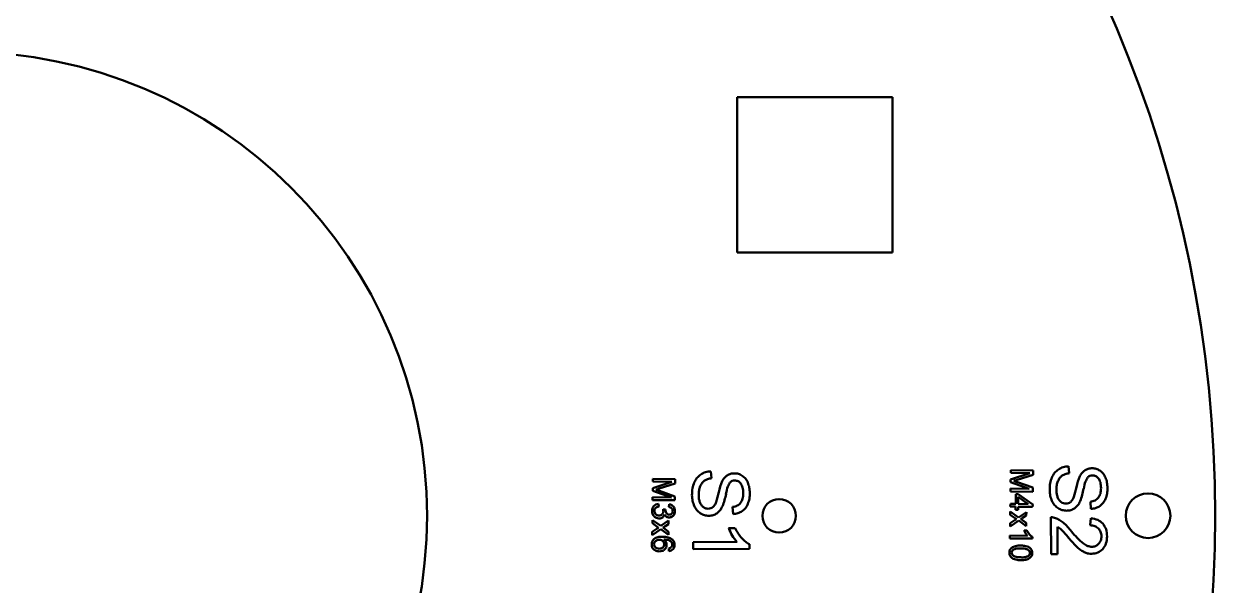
# Model space of a CAD drawing. Header units: millimetres. Extents: x 104 to 328, y 43 to 267.
# Drawn here: x 221.2 to 327.8, y 148.8 to 199.1 of the extents above; entities that cross this region are included whole.
import ezdxf

# ---------------------------------------------------------------- set-up
doc = ezdxf.new("R2010")
doc.units = ezdxf.units.MM
doc.header["$LTSCALE"] = 0.75
doc.layers.add('Visible', color=7, linetype='Continuous', lineweight=50)

msp = doc.modelspace()

# ---------------------------------------------------------------- linework, layer by layer
at = {"layer": 'Visible'}
for p, q in [((285.06, 178.59), (285.06, 192.49)), ((285.06, 192.49), (298.96, 192.49)), ((298.96, 192.49), (298.96, 178.59)), ((298.96, 178.59), (285.06, 178.59)), ((282.69, 159.01), (282.75, 158.39)), ((309.51, 158.29), (311.22, 158.85)), ((309.52, 159.12), (311.52, 159.1)), ((309.52, 158.87), (309.52, 159.12)), ((311.22, 158.85), (309.52, 158.87)), ((311.52, 159.1), (311.52, 158.7)), ((314.69, 159.47), (314.75, 158.84)), ((277.5, 157.51), (279.21, 158.07)), ((277.51, 158.35), (279.51, 158.32)), ((277.51, 158.09), (277.51, 158.35)), ((279.21, 158.07), (277.51, 158.09)), ((279.51, 157.93), (278.09, 157.47)), ((279.51, 158.32), (279.51, 157.93)), ((309.51, 158.05), (309.51, 158.29)), ((311.18, 157.45), (309.51, 158.05)), ((311.52, 158.7), (310.09, 158.24)), ((310.12, 158.04), (311.5, 157.55)), ((277.49, 156.69), (279.17, 156.67)), ((277.49, 156.44), (277.49, 156.69)), ((277.5, 157.27), (277.5, 157.51)), ((279.17, 156.67), (277.5, 157.27)), ((278.11, 157.27), (279.49, 156.77)), ((279.49, 156.77), (279.49, 156.42)), ((309.5, 157.47), (311.18, 157.45)), ((309.5, 157.21), (309.5, 157.47)), ((311.5, 157.19), (309.5, 157.21)), ((309.97, 156.09), (309.98, 156.96)), ((309.98, 156.96), (310.2, 156.96)), ((310.2, 156.72), (310.19, 156.09)), ((310.2, 156.96), (311.49, 156.03)), ((311.09, 156.08), (310.2, 156.72)), ((311.5, 157.55), (311.5, 157.19)), ((279.49, 156.42), (277.49, 156.44)), ((278.01, 156.1), (278.04, 155.86)), ((278.43, 155.61), (278.64, 155.59)), ((278.93, 155.82), (278.98, 156.07)), ((284.7, 155.19), (284.65, 155.83)), ((309.48, 155.85), (309.49, 156.1)), ((309.96, 155.85), (309.48, 155.85)), ((309.49, 156.1), (309.97, 156.09)), ((309.96, 155.58), (309.96, 155.85)), ((310.19, 155.84), (310.18, 155.57)), ((310.19, 156.09), (311.09, 156.08)), ((311.48, 155.83), (310.19, 155.84)), ((311.49, 156.03), (311.48, 155.83)), ((316.7, 155.65), (316.65, 156.29)), ((277.47, 154.65), (278.22, 154.12)), ((277.47, 154.36), (277.47, 154.65)), ((278.22, 154.12), (278.92, 154.6)), ((278.92, 154.6), (278.91, 154.29)), ((310.24, 154.6), (309.46, 154.07)), ((309.47, 154.37), (309.92, 154.66)), ((309.48, 155.43), (310.23, 154.89)), ((309.48, 155.13), (309.48, 155.43)), ((310.04, 154.74), (309.48, 155.13)), ((309.92, 154.66), (310.04, 154.74)), ((310.18, 155.57), (309.96, 155.58)), ((310.23, 154.89), (310.93, 155.37)), ((310.91, 154.09), (310.24, 154.6)), ((310.92, 155.06), (310.58, 154.85)), ((310.58, 154.63), (310.92, 154.39)), ((310.93, 155.37), (310.92, 155.06)), ((313.13, 151.6), (313.11, 154.9)), ((316.63, 154.18), (316.69, 154.81)), ((278.23, 153.83), (277.45, 153.3)), ((277.45, 153.3), (277.46, 153.6)), ((277.46, 153.6), (277.91, 153.89)), ((278.03, 153.97), (277.47, 154.36)), ((277.91, 153.89), (278.03, 153.97)), ((278.9, 153.32), (278.23, 153.83)), ((278.91, 154.29), (278.57, 154.07)), ((278.57, 153.86), (278.91, 153.61)), ((278.91, 153.61), (278.9, 153.32)), ((284.29, 153.92), (284.88, 153.92)), ((309.46, 154.07), (309.47, 154.37)), ((310.73, 153.73), (310.97, 153.73)), ((310.92, 154.39), (310.91, 154.09)), ((313.71, 154.05), (313.72, 151.6)), ((281.13, 152.67), (285.04, 152.69)), ((281.13, 152.05), (281.13, 152.67)), ((286.15, 152.48), (286.15, 152.09)), ((309.45, 153.26), (311.02, 153.24)), ((309.45, 153.01), (309.45, 153.26)), ((311.46, 152.99), (309.45, 153.01)), ((311.46, 153.15), (311.46, 152.99)), ((278.95, 151.87), (278.93, 152.11)), ((286.15, 152.09), (281.13, 152.05)), ((313.72, 151.6), (313.13, 151.6))]:
    msp.add_line(p, q, dxfattribs=at)
msp.add_circle((215.81, 155.04), 112, dxfattribs=at)
at = {"layer": 'Visible', "extrusion": (0, 0, -1)}
for centre, radius in [((-215.81, 155.04), 41.5), ((-321.81, 155.04), 2), ((-288.81, 155.03), 1.5)]:
    msp.add_circle(centre, radius, dxfattribs=at)
at = {"layer": 'Visible'}
for centre, radius, start, end in [((287.87, 156.27), 4.55, 156.0525, 168.8576), ((305.57, 172.3), 14.76, 286.6262, 287.8336), ((305.46, 145.04), 13.82, 70.2889, 71.6899), ((319.87, 156.73), 4.55, 156.0525, 168.8576), ((273.57, 171.52), 14.76, 286.6262, 287.8336), ((273.45, 144.26), 13.81, 70.2889, 71.6899), ((274.8, 158.97), 8.8, 342.0458, 348.0584), ((277.57, 158.22), 6.6, 339.2919, 349.3053), ((306.79, 159.43), 8.8, 342.0458, 348.0584), ((309.56, 158.68), 6.6, 339.2919, 349.3053), ((277.75, 155.43), 0.705, 1.155, 15.4463), ((279.02, 155.54), 0.375, 172.3774, 178.4341), ((308.31, 158.4), 4.22, 299.9287, 302.5243), ((307.64, 150.66), 4.95, 53.5317, 55.7803), ((276.3, 157.63), 4.22, 299.9287, 302.5243), ((275.63, 149.88), 4.95, 53.5318, 55.7801), ((288.13, 155.43), 4.12, 201.5025, 211.5223), ((288.24, 155.49), 3.71, 205.124, 221.7901), ((312.27, 154.31), 1.65, 200.4814, 210.5014), ((311.96, 154.08), 1.27, 208.8726, 221.8847), ((312.32, 154.33), 1.48, 204.103, 220.7691), ((312.65, 152.33), 2.02, 46.4419, 58.4307), ((306.43, 146.31), 10.68, 39.4004, 44.4913), ((310.03, 149.68), 6.33, 38.6816, 48.6824), ((320.35, 157.81), 6.81, 217.7989, 230.6847), ((287.36, 154.85), 3.17, 209.8935, 222.9056), ((322.33, 159.41), 9.93, 219.5554, 227.018), ((310.49, 153.04), 1.98, 267.8905, 281.6925)]:
    msp.add_arc(centre, radius, start, end, dxfattribs=at)
for points, knots in [([(281.8, 158.73), (281.93, 158.81), (282.21, 158.97), (282.53, 159), (282.69, 159.01)], [0, 0, 0, 0, 0.04678258, 0.09491361, 0.09491361, 0.09491361, 0.09491361]), ([(284.17, 158.65), (284.27, 158.71), (284.46, 158.81), (284.68, 158.83), (284.79, 158.83)], [0, 0, 0, 0, 0.03227075, 0.06534831, 0.06534831, 0.06534831, 0.06534831]), ([(284.79, 158.83), (284.92, 158.83), (285.17, 158.81), (285.39, 158.69), (285.5, 158.62)], [0, 0, 0, 0, 0.03701362, 0.07477418, 0.07477418, 0.07477418, 0.07477418]), ([(313.2, 158.46), (313.27, 158.61), (313.42, 158.89), (313.67, 159.09), (313.79, 159.19)], [0, 0, 0, 0, 0.0478395, 0.09442877, 0.09442877, 0.09442877, 0.09442877]), ([(313.79, 159.19), (313.93, 159.27), (314.21, 159.42), (314.53, 159.45), (314.69, 159.47)], [0, 0, 0, 0, 0.04678258, 0.09491361, 0.09491361, 0.09491361, 0.09491361]), ([(314.75, 158.84), (314.63, 158.83), (314.41, 158.79), (314.22, 158.68), (314.13, 158.63)], [0, 0, 0, 0, 0.03493642, 0.06538757, 0.06538757, 0.06538757, 0.06538757]), ([(315.71, 158.57), (315.77, 158.69), (315.89, 158.89), (316.08, 159.04), (316.17, 159.11)], [0, 0, 0, 0, 0.03766061, 0.07145013, 0.07145013, 0.07145013, 0.07145013]), ([(316.17, 159.11), (316.27, 159.16), (316.46, 159.27), (316.68, 159.28), (316.79, 159.29)], [0, 0, 0, 0, 0.03227075, 0.06534831, 0.06534831, 0.06534831, 0.06534831]), ([(316.79, 159.29), (316.92, 159.28), (317.17, 159.27), (317.39, 159.14), (317.5, 159.08)], [0, 0, 0, 0, 0.03701362, 0.07477418, 0.07477418, 0.07477418, 0.07477418]), ([(317.5, 159.08), (317.61, 159), (317.82, 158.83), (317.94, 158.58), (318, 158.46)], [0, 0, 0, 0, 0.03920014, 0.08116612, 0.08116612, 0.08116612, 0.08116612]), ([(281.01, 156.87), (281.02, 157.08), (281.03, 157.47), (281.15, 157.84), (281.21, 158.01)], [0, 0, 0, 0, 0.0625679, 0.1160401, 0.1160401, 0.1160401, 0.1160401]), ([(281.21, 158.01), (281.28, 158.15), (281.42, 158.44), (281.67, 158.63), (281.8, 158.73)], [0, 0, 0, 0, 0.0478395, 0.09442878, 0.09442878, 0.09442878, 0.09442878]), ([(282.14, 158.18), (282.06, 158.11), (281.89, 157.97), (281.8, 157.78), (281.75, 157.67)], [0, 0, 0, 0, 0.03000484, 0.06423437, 0.06423437, 0.06423437, 0.06423437]), ([(282.75, 158.39), (282.64, 158.37), (282.42, 158.34), (282.23, 158.23), (282.14, 158.18)], [0, 0, 0, 0, 0.03493643, 0.06538757, 0.06538757, 0.06538757, 0.06538757]), ([(283.71, 158.12), (283.77, 158.23), (283.89, 158.44), (284.08, 158.58), (284.17, 158.65)], [0, 0, 0, 0, 0.03766061, 0.07145013, 0.07145013, 0.07145013, 0.07145013]), ([(284.4, 158), (284.34, 157.89), (284.17, 157.57), (284.1, 157.22), (284.05, 157)], [0, 0, 0, 0, 0.0387245, 0.1064411, 0.1064411, 0.1064411, 0.1064411]), ([(284.84, 158.2), (284.76, 158.19), (284.59, 158.17), (284.46, 158.06), (284.4, 158)], [0, 0, 0, 0, 0.02503293, 0.04960745, 0.04960745, 0.04960745, 0.04960745]), ([(285.38, 157.93), (285.3, 158.01), (285.15, 158.16), (284.94, 158.18), (284.84, 158.2)], [0, 0, 0, 0, 0.03181947, 0.06140403, 0.06140403, 0.06140403, 0.06140403]), ([(285.6, 157.05), (285.6, 157.23), (285.59, 157.54), (285.44, 157.81), (285.38, 157.93)], [0, 0, 0, 0, 0.05217504, 0.09141118, 0.09141118, 0.09141118, 0.09141118]), ([(285.5, 158.62), (285.61, 158.54), (285.82, 158.37), (285.95, 158.13), (286.01, 158)], [0, 0, 0, 0, 0.03920014, 0.08116612, 0.08116612, 0.08116612, 0.08116612]), ([(286.01, 158), (286.06, 157.86), (286.16, 157.56), (286.18, 157.25), (286.18, 157.08)], [0, 0, 0, 0, 0.04540935, 0.09377293, 0.09377293, 0.09377293, 0.09377293]), ([(313.01, 157.33), (313.02, 157.54), (313.02, 157.93), (313.15, 158.29), (313.2, 158.46)], [0, 0, 0, 0, 0.0625679, 0.1160401, 0.1160401, 0.1160401, 0.1160401]), ([(313.75, 158.13), (313.71, 158.01), (313.62, 157.76), (313.61, 157.5), (313.61, 157.36)], [0, 0, 0, 0, 0.03790793, 0.07857878, 0.07857878, 0.07857878, 0.07857878]), ([(314.13, 158.63), (314.06, 158.57), (313.89, 158.43), (313.8, 158.23), (313.75, 158.13)], [0, 0, 0, 0, 0.03000484, 0.06423437, 0.06423437, 0.06423437, 0.06423437]), ([(316.4, 158.46), (316.34, 158.34), (316.16, 158.03), (316.09, 157.68), (316.05, 157.46)], [0, 0, 0, 0, 0.0387245, 0.1064411, 0.1064411, 0.1064411, 0.1064411]), ([(316.84, 158.65), (316.75, 158.65), (316.59, 158.63), (316.46, 158.51), (316.4, 158.46)], [0, 0, 0, 0, 0.02503293, 0.04960745, 0.04960745, 0.04960745, 0.04960745]), ([(317.37, 158.38), (317.3, 158.46), (317.15, 158.62), (316.94, 158.64), (316.84, 158.65)], [0, 0, 0, 0, 0.03181947, 0.06140403, 0.06140403, 0.06140403, 0.06140403]), ([(317.6, 157.51), (317.59, 157.69), (317.59, 158), (317.44, 158.27), (317.37, 158.38)], [0, 0, 0, 0, 0.05217505, 0.09141118, 0.09141118, 0.09141118, 0.09141118]), ([(318, 158.46), (318.06, 158.31), (318.16, 158.02), (318.17, 157.7), (318.18, 157.54)], [0, 0, 0, 0, 0.04540935, 0.09377293, 0.09377293, 0.09377293, 0.09377293]), ([(281.22, 155.91), (281.16, 156.06), (281.04, 156.37), (281.02, 156.7), (281.01, 156.87)], [0, 0, 0, 0, 0.04780821, 0.09890516, 0.09890516, 0.09890516, 0.09890516]), ([(281.75, 157.67), (281.71, 157.55), (281.62, 157.3), (281.61, 157.04), (281.61, 156.9)], [0, 0, 0, 0, 0.03790793, 0.07857878, 0.07857878, 0.07857878, 0.07857878]), ([(281.61, 156.9), (281.61, 156.78), (281.62, 156.56), (281.69, 156.34), (281.72, 156.24)], [0, 0, 0, 0, 0.03575212, 0.06808099, 0.06808099, 0.06808099, 0.06808099]), ([(285.36, 156.18), (285.43, 156.3), (285.59, 156.57), (285.6, 156.88), (285.6, 157.05)], [0, 0, 0, 0, 0.0408015, 0.09176771, 0.09176771, 0.09176771, 0.09176771]), ([(286.18, 157.08), (286.18, 156.91), (286.17, 156.57), (286.06, 156.25), (286.01, 156.1)], [0, 0, 0, 0, 0.0525019, 0.1001776, 0.1001776, 0.1001776, 0.1001776]), ([(313.21, 156.36), (313.16, 156.51), (313.04, 156.82), (313.02, 157.15), (313.01, 157.33)], [0, 0, 0, 0, 0.04780822, 0.09890516, 0.09890516, 0.09890516, 0.09890516]), ([(313.61, 157.36), (313.61, 157.24), (313.62, 157.01), (313.69, 156.8), (313.72, 156.69)], [0, 0, 0, 0, 0.03575212, 0.06808099, 0.06808099, 0.06808099, 0.06808099]), ([(313.72, 156.69), (313.76, 156.6), (313.83, 156.44), (313.97, 156.32), (314.03, 156.26)], [0, 0, 0, 0, 0.02858694, 0.0536094, 0.0536094, 0.0536094, 0.0536094]), ([(314.87, 156.26), (314.93, 156.32), (315.06, 156.45), (315.13, 156.62), (315.16, 156.72)], [0, 0, 0, 0, 0.02424528, 0.05431268, 0.05431268, 0.05431268, 0.05431268]), ([(317.36, 156.64), (317.43, 156.76), (317.59, 157.02), (317.59, 157.34), (317.6, 157.51)], [0, 0, 0, 0, 0.0408015, 0.09176772, 0.09176772, 0.09176772, 0.09176772]), ([(318.18, 157.54), (318.18, 157.36), (318.17, 157.03), (318.06, 156.71), (318.01, 156.56)], [0, 0, 0, 0, 0.0525019, 0.1001776, 0.1001776, 0.1001776, 0.1001776]), ([(277.44, 155.47), (277.45, 155.56), (277.46, 155.72), (277.56, 155.85), (277.61, 155.91)], [0, 0, 0, 0, 0.02441331, 0.04729832, 0.04729832, 0.04729832, 0.04729832]), ([(277.61, 155.91), (277.66, 155.96), (277.78, 156.07), (277.94, 156.09), (278.01, 156.1)], [0, 0, 0, 0, 0.02260265, 0.04608011, 0.04608011, 0.04608011, 0.04608011]), ([(277.74, 155.72), (277.71, 155.68), (277.66, 155.61), (277.65, 155.52), (277.65, 155.47)], [0, 0, 0, 0, 0.01321976, 0.02690388, 0.02690388, 0.02690388, 0.02690388]), ([(278.04, 155.86), (277.98, 155.84), (277.87, 155.82), (277.78, 155.75), (277.74, 155.72)], [0, 0, 0, 0, 0.01884385, 0.03375545, 0.03375545, 0.03375545, 0.03375545]), ([(279.2, 155.7), (279.16, 155.73), (279.08, 155.79), (278.98, 155.81), (278.93, 155.82)], [0, 0, 0, 0, 0.01371909, 0.03008818, 0.03008818, 0.03008818, 0.03008818]), ([(278.98, 156.07), (279.05, 156.05), (279.2, 156.01), (279.31, 155.91), (279.36, 155.86)], [0, 0, 0, 0, 0.02311856, 0.04407046, 0.04407046, 0.04407046, 0.04407046]), ([(279.29, 155.46), (279.28, 155.5), (279.28, 155.59), (279.22, 155.66), (279.2, 155.7)], [0, 0, 0, 0, 0.01332251, 0.02601217, 0.02601217, 0.02601217, 0.02601217]), ([(279.36, 155.86), (279.4, 155.8), (279.48, 155.68), (279.48, 155.54), (279.49, 155.46)], [0, 0, 0, 0, 0.02059776, 0.04265438, 0.04265438, 0.04265438, 0.04265438]), ([(281.77, 155.25), (281.66, 155.34), (281.43, 155.52), (281.29, 155.77), (281.22, 155.91)], [0, 0, 0, 0, 0.04194763, 0.08648788, 0.08648788, 0.08648788, 0.08648788]), ([(281.72, 156.24), (281.76, 156.15), (281.84, 155.98), (281.97, 155.86), (282.04, 155.81)], [0, 0, 0, 0, 0.02858695, 0.0536094, 0.0536094, 0.0536094, 0.0536094]), ([(282.04, 155.81), (282.1, 155.77), (282.23, 155.68), (282.39, 155.67), (282.47, 155.67)], [0, 0, 0, 0, 0.02309127, 0.04566736, 0.04566736, 0.04566736, 0.04566736]), ([(282.47, 155.67), (282.54, 155.67), (282.69, 155.68), (282.81, 155.77), (282.88, 155.81)], [0, 0, 0, 0, 0.02230358, 0.04393367, 0.04393367, 0.04393367, 0.04393367]), ([(282.88, 155.81), (282.93, 155.86), (283.06, 155.99), (283.13, 156.16), (283.17, 156.26)], [0, 0, 0, 0, 0.02424528, 0.05431268, 0.05431268, 0.05431268, 0.05431268]), ([(283.74, 155.89), (283.67, 155.76), (283.55, 155.51), (283.33, 155.33), (283.23, 155.24)], [0, 0, 0, 0, 0.04427116, 0.08296646, 0.08296646, 0.08296646, 0.08296646]), ([(284.65, 155.83), (284.8, 155.85), (285.07, 155.9), (285.27, 156.09), (285.36, 156.18)], [0, 0, 0, 0, 0.04309405, 0.08115502, 0.08115502, 0.08115502, 0.08115502]), ([(286.01, 156.1), (285.95, 155.97), (285.82, 155.71), (285.6, 155.53), (285.49, 155.45)], [0, 0, 0, 0, 0.04359259, 0.08488042, 0.08488042, 0.08488042, 0.08488042]), ([(313.77, 155.71), (313.65, 155.8), (313.42, 155.97), (313.29, 156.23), (313.21, 156.36)], [0, 0, 0, 0, 0.04194763, 0.08648788, 0.08648788, 0.08648788, 0.08648788]), ([(314.52, 155.49), (314.39, 155.5), (314.12, 155.52), (313.89, 155.64), (313.77, 155.71)], [0, 0, 0, 0, 0.0391722, 0.07945147, 0.07945147, 0.07945147, 0.07945147]), ([(314.03, 156.26), (314.1, 156.22), (314.23, 156.14), (314.39, 156.13), (314.46, 156.12)], [0, 0, 0, 0, 0.02309127, 0.04566736, 0.04566736, 0.04566736, 0.04566736]), ([(314.46, 156.12), (314.54, 156.13), (314.69, 156.14), (314.81, 156.22), (314.87, 156.26)], [0, 0, 0, 0, 0.02230358, 0.04393367, 0.04393367, 0.04393367, 0.04393367]), ([(315.23, 155.7), (315.12, 155.64), (314.9, 155.51), (314.65, 155.5), (314.52, 155.49)], [0, 0, 0, 0, 0.03669405, 0.07495002, 0.07495002, 0.07495002, 0.07495002]), ([(315.74, 156.35), (315.67, 156.21), (315.54, 155.96), (315.33, 155.78), (315.23, 155.7)], [0, 0, 0, 0, 0.04427116, 0.08296646, 0.08296646, 0.08296646, 0.08296646]), ([(316.65, 156.29), (316.79, 156.31), (317.07, 156.36), (317.27, 156.55), (317.36, 156.64)], [0, 0, 0, 0, 0.04309405, 0.08115502, 0.08115502, 0.08115502, 0.08115502]), ([(317.49, 155.9), (317.37, 155.83), (317.12, 155.7), (316.84, 155.67), (316.7, 155.65)], [0, 0, 0, 0, 0.04103954, 0.08331679, 0.08331679, 0.08331679, 0.08331679]), ([(318.01, 156.56), (317.94, 156.43), (317.82, 156.17), (317.59, 155.99), (317.49, 155.9)], [0, 0, 0, 0, 0.04359258, 0.08488042, 0.08488042, 0.08488042, 0.08488042]), ([(277.62, 154.99), (277.57, 155.06), (277.46, 155.2), (277.45, 155.38), (277.44, 155.47)], [0, 0, 0, 0, 0.02557654, 0.0526336, 0.0526336, 0.0526336, 0.0526336]), ([(278.06, 154.79), (277.98, 154.8), (277.81, 154.82), (277.68, 154.93), (277.62, 154.99)], [0, 0, 0, 0, 0.0246651, 0.0494353, 0.0494353, 0.0494353, 0.0494353]), ([(277.65, 155.47), (277.65, 155.42), (277.66, 155.31), (277.73, 155.22), (277.76, 155.18)], [0, 0, 0, 0, 0.01625829, 0.03230669, 0.03230669, 0.03230669, 0.03230669]), ([(277.76, 155.18), (277.81, 155.14), (277.89, 155.07), (278, 155.06), (278.06, 155.05)], [0, 0, 0, 0, 0.01614722, 0.03272097, 0.03272097, 0.03272097, 0.03272097]), ([(278.06, 155.05), (278.11, 155.06), (278.22, 155.06), (278.3, 155.13), (278.34, 155.16)], [0, 0, 0, 0, 0.01567846, 0.03064799, 0.03064799, 0.03064799, 0.03064799]), ([(278.39, 154.89), (278.34, 154.86), (278.24, 154.8), (278.12, 154.8), (278.06, 154.79)], [0, 0, 0, 0, 0.0162751, 0.03419652, 0.03419652, 0.03419652, 0.03419652]), ([(278.34, 155.16), (278.37, 155.2), (278.44, 155.28), (278.45, 155.39), (278.45, 155.44)], [0, 0, 0, 0, 0.0150125, 0.03080549, 0.03080549, 0.03080549, 0.03080549]), ([(278.56, 155.16), (278.54, 155.11), (278.51, 155), (278.43, 154.92), (278.39, 154.89)], [0, 0, 0, 0, 0.01696717, 0.03289155, 0.03289155, 0.03289155, 0.03289155]), ([(278.73, 154.95), (278.69, 154.98), (278.62, 155.04), (278.58, 155.12), (278.56, 155.16)], [0, 0, 0, 0, 0.01287076, 0.02692727, 0.02692727, 0.02692727, 0.02692727]), ([(278.64, 155.55), (278.64, 155.49), (278.65, 155.39), (278.7, 155.31), (278.72, 155.26)], [0, 0, 0, 0, 0.01504434, 0.0297252, 0.0297252, 0.0297252, 0.0297252]), ([(278.72, 155.26), (278.75, 155.23), (278.82, 155.15), (278.92, 155.14), (278.97, 155.13)], [0, 0, 0, 0, 0.01402935, 0.02919382, 0.02919382, 0.02919382, 0.02919382]), ([(278.96, 154.88), (278.92, 154.88), (278.84, 154.89), (278.76, 154.93), (278.73, 154.95)], [0, 0, 0, 0, 0.01250222, 0.02487725, 0.02487725, 0.02487725, 0.02487725]), ([(279.22, 154.95), (279.18, 154.93), (279.1, 154.89), (279.01, 154.88), (278.96, 154.88)], [0, 0, 0, 0, 0.01366169, 0.02705398, 0.02705398, 0.02705398, 0.02705398]), ([(278.97, 155.13), (279.01, 155.14), (279.1, 155.14), (279.16, 155.2), (279.19, 155.22)], [0, 0, 0, 0, 0.01255621, 0.02470294, 0.02470294, 0.02470294, 0.02470294]), ([(279.19, 155.22), (279.22, 155.26), (279.27, 155.32), (279.28, 155.41), (279.29, 155.46)], [0, 0, 0, 0, 0.01240433, 0.02572111, 0.02572111, 0.02572111, 0.02572111]), ([(279.41, 155.16), (279.39, 155.12), (279.34, 155.03), (279.26, 154.98), (279.22, 154.95)], [0, 0, 0, 0, 0.01472453, 0.0287797, 0.0287797, 0.0287797, 0.0287797]), ([(279.49, 155.46), (279.48, 155.41), (279.48, 155.3), (279.43, 155.21), (279.41, 155.16)], [0, 0, 0, 0, 0.01582086, 0.03118007, 0.03118007, 0.03118007, 0.03118007]), ([(282.52, 155.03), (282.39, 155.04), (282.12, 155.06), (281.89, 155.19), (281.77, 155.25)], [0, 0, 0, 0, 0.0391722, 0.07945146, 0.07945146, 0.07945146, 0.07945146]), ([(283.23, 155.24), (283.13, 155.18), (282.91, 155.06), (282.65, 155.04), (282.52, 155.03)], [0, 0, 0, 0, 0.03669405, 0.07495002, 0.07495002, 0.07495002, 0.07495002]), ([(285.49, 155.45), (285.37, 155.38), (285.12, 155.24), (284.84, 155.21), (284.7, 155.19)], [0, 0, 0, 0, 0.04103953, 0.08331678, 0.08331678, 0.08331678, 0.08331678]), ([(313.11, 154.9), (313.19, 154.9), (313.33, 154.9), (313.47, 154.85), (313.54, 154.83)], [0, 0, 0, 0, 0.02179109, 0.04344832, 0.04344832, 0.04344832, 0.04344832]), ([(313.54, 154.83), (313.65, 154.78), (313.89, 154.68), (314.1, 154.52), (314.21, 154.43)], [0, 0, 0, 0, 0.03731353, 0.07811771, 0.07811771, 0.07811771, 0.07811771]), ([(316.69, 154.81), (316.9, 154.78), (317.31, 154.72), (317.62, 154.45), (317.77, 154.33)], [0, 0, 0, 0, 0.0640876, 0.1204172, 0.1204172, 0.1204172, 0.1204172]), ([(317.37, 153.91), (317.26, 153.99), (317.05, 154.15), (316.77, 154.17), (316.63, 154.18)], [0, 0, 0, 0, 0.03751792, 0.08003353, 0.08003353, 0.08003353, 0.08003353]), ([(317.64, 153.21), (317.63, 153.34), (317.61, 153.61), (317.44, 153.81), (317.37, 153.91)], [0, 0, 0, 0, 0.04045494, 0.07735179, 0.07735179, 0.07735179, 0.07735179]), ([(317.77, 154.33), (317.88, 154.17), (318.11, 153.83), (318.13, 153.41), (318.14, 153.19)], [0, 0, 0, 0, 0.0567843, 0.1214839, 0.1214839, 0.1214839, 0.1214839]), ([(277.41, 152.48), (277.42, 152.57), (277.44, 152.77), (277.58, 152.91), (277.64, 152.98)], [0, 0, 0, 0, 0.02843093, 0.05635473, 0.05635473, 0.05635473, 0.05635473]), ([(277.49, 152.15), (277.47, 152.2), (277.42, 152.31), (277.41, 152.42), (277.41, 152.48)], [0, 0, 0, 0, 0.01645817, 0.03364619, 0.03364619, 0.03364619, 0.03364619]), ([(277.68, 152.68), (277.66, 152.65), (277.62, 152.59), (277.62, 152.51), (277.61, 152.48)], [0, 0, 0, 0, 0.01091953, 0.02143211, 0.02143211, 0.02143211, 0.02143211]), ([(277.61, 152.48), (277.62, 152.43), (277.63, 152.33), (277.7, 152.25), (277.74, 152.21)], [0, 0, 0, 0, 0.01479761, 0.03026915, 0.03026915, 0.03026915, 0.03026915]), ([(277.64, 152.98), (277.74, 153.03), (277.97, 153.16), (278.24, 153.16), (278.39, 153.16)], [0, 0, 0, 0, 0.03323806, 0.0780266, 0.0780266, 0.0780266, 0.0780266]), ([(277.85, 152.83), (277.82, 152.81), (277.75, 152.78), (277.7, 152.71), (277.68, 152.68)], [0, 0, 0, 0, 0.01208786, 0.02347646, 0.02347646, 0.02347646, 0.02347646]), ([(278.1, 152.88), (278.06, 152.88), (277.97, 152.88), (277.89, 152.85), (277.85, 152.83)], [0, 0, 0, 0, 0.01248762, 0.02502591, 0.02502591, 0.02502591, 0.02502591]), ([(278.41, 152.76), (278.37, 152.8), (278.27, 152.87), (278.16, 152.88), (278.1, 152.88)], [0, 0, 0, 0, 0.01630863, 0.03406058, 0.03406058, 0.03406058, 0.03406058]), ([(278.39, 153.16), (278.56, 153.16), (278.86, 153.15), (279.12, 153), (279.23, 152.94)], [0, 0, 0, 0, 0.05035374, 0.08817738, 0.08817738, 0.08817738, 0.08817738]), ([(278.4, 152.2), (278.44, 152.24), (278.51, 152.32), (278.52, 152.43), (278.53, 152.48)], [0, 0, 0, 0, 0.0153616, 0.03099695, 0.03099695, 0.03099695, 0.03099695]), ([(278.53, 152.48), (278.52, 152.53), (278.51, 152.64), (278.44, 152.72), (278.41, 152.76)], [0, 0, 0, 0, 0.01566878, 0.03133679, 0.03133679, 0.03133679, 0.03133679]), ([(278.48, 152.92), (278.52, 152.88), (278.6, 152.82), (278.66, 152.74), (278.68, 152.7)], [0, 0, 0, 0, 0.01534963, 0.02979795, 0.02979795, 0.02979795, 0.02979795]), ([(278.94, 152.84), (278.88, 152.86), (278.73, 152.91), (278.57, 152.91), (278.48, 152.92)], [0, 0, 0, 0, 0.02032497, 0.04696, 0.04696, 0.04696, 0.04696]), ([(278.74, 152.43), (278.73, 152.35), (278.72, 152.19), (278.61, 152.07), (278.56, 152.01)], [0, 0, 0, 0, 0.02317674, 0.04658496, 0.04658496, 0.04658496, 0.04658496]), ([(278.68, 152.7), (278.7, 152.65), (278.74, 152.57), (278.74, 152.47), (278.74, 152.43)], [0, 0, 0, 0, 0.01401939, 0.02786143, 0.02786143, 0.02786143, 0.02786143]), ([(279.19, 152.66), (279.16, 152.69), (279.09, 152.77), (278.99, 152.82), (278.94, 152.84)], [0, 0, 0, 0, 0.0146872, 0.03102218, 0.03102218, 0.03102218, 0.03102218]), ([(279.14, 152.2), (279.17, 152.24), (279.24, 152.31), (279.25, 152.4), (279.25, 152.45)], [0, 0, 0, 0, 0.01362705, 0.02731919, 0.02731919, 0.02731919, 0.02731919]), ([(279.25, 152.45), (279.25, 152.49), (279.25, 152.56), (279.21, 152.62), (279.19, 152.66)], [0, 0, 0, 0, 0.01113735, 0.02190638, 0.02190638, 0.02190638, 0.02190638]), ([(279.23, 152.94), (279.3, 152.87), (279.43, 152.73), (279.45, 152.53), (279.45, 152.43)], [0, 0, 0, 0, 0.02786446, 0.05684712, 0.05684712, 0.05684712, 0.05684712]), ([(279.45, 152.43), (279.45, 152.36), (279.44, 152.22), (279.36, 152.1), (279.32, 152.05)], [0, 0, 0, 0, 0.0217234, 0.0415873, 0.0415873, 0.0415873, 0.0415873]), ([(285.48, 153.02), (285.59, 152.91), (285.79, 152.7), (286.04, 152.55), (286.15, 152.48)], [0, 0, 0, 0, 0.0472746, 0.0866738, 0.0866738, 0.0866738, 0.0866738]), ([(311.2, 153.37), (311.24, 153.32), (311.32, 153.23), (311.42, 153.17), (311.46, 153.15)], [0, 0, 0, 0, 0.01890988, 0.03466953, 0.03466953, 0.03466953, 0.03466953]), ([(316.04, 152.54), (316.16, 152.46), (316.38, 152.31), (316.65, 152.27), (316.78, 152.26)], [0, 0, 0, 0, 0.04364211, 0.08020487, 0.08020487, 0.08020487, 0.08020487]), ([(316.78, 152.26), (316.89, 152.27), (317.13, 152.29), (317.3, 152.45), (317.39, 152.52)], [0, 0, 0, 0, 0.03426404, 0.06836264, 0.06836264, 0.06836264, 0.06836264]), ([(317.39, 152.52), (317.46, 152.62), (317.61, 152.82), (317.63, 153.07), (317.64, 153.21)], [0, 0, 0, 0, 0.03545227, 0.07395178, 0.07395178, 0.07395178, 0.07395178]), ([(318.14, 153.19), (318.13, 152.97), (318.11, 152.55), (317.87, 152.21), (317.75, 152.05)], [0, 0, 0, 0, 0.0652285, 0.1230337, 0.1230337, 0.1230337, 0.1230337]), ([(277.74, 151.93), (277.69, 151.96), (277.59, 152.02), (277.53, 152.11), (277.49, 152.15)], [0, 0, 0, 0, 0.01722113, 0.03366907, 0.03366907, 0.03366907, 0.03366907]), ([(277.74, 152.21), (277.78, 152.18), (277.88, 152.11), (278.01, 152.1), (278.08, 152.09)], [0, 0, 0, 0, 0.01701474, 0.03652049, 0.03652049, 0.03652049, 0.03652049]), ([(278.09, 151.84), (278.03, 151.85), (277.91, 151.86), (277.79, 151.9), (277.74, 151.93)], [0, 0, 0, 0, 0.01827468, 0.03617339, 0.03617339, 0.03617339, 0.03617339]), ([(278.08, 152.09), (278.14, 152.1), (278.26, 152.1), (278.36, 152.17), (278.4, 152.2)], [0, 0, 0, 0, 0.01874155, 0.03512897, 0.03512897, 0.03512897, 0.03512897]), ([(278.56, 152.01), (278.49, 151.96), (278.35, 151.86), (278.18, 151.85), (278.09, 151.84)], [0, 0, 0, 0, 0.02443018, 0.05079177, 0.05079177, 0.05079177, 0.05079177]), ([(278.93, 152.11), (278.98, 152.12), (279.05, 152.14), (279.12, 152.18), (279.14, 152.2)], [0, 0, 0, 0, 0.01309489, 0.0231454, 0.0231454, 0.0231454, 0.0231454]), ([(279.32, 152.05), (279.27, 152), (279.16, 151.91), (279.02, 151.88), (278.95, 151.87)], [0, 0, 0, 0, 0.0198406, 0.04149892, 0.04149892, 0.04149892, 0.04149892]), ([(309.4, 151.73), (309.41, 151.82), (309.43, 152), (309.55, 152.12), (309.62, 152.18)], [0, 0, 0, 0, 0.02633391, 0.05136348, 0.05136348, 0.05136348, 0.05136348]), ([(309.52, 151.36), (309.48, 151.42), (309.41, 151.53), (309.41, 151.66), (309.4, 151.73)], [0, 0, 0, 0, 0.01853543, 0.03882265, 0.03882265, 0.03882265, 0.03882265]), ([(309.85, 151.14), (309.78, 151.17), (309.66, 151.22), (309.56, 151.32), (309.52, 151.36)], [0, 0, 0, 0, 0.02118456, 0.04021259, 0.04021259, 0.04021259, 0.04021259]), ([(309.77, 152.01), (309.72, 151.97), (309.63, 151.9), (309.61, 151.78), (309.6, 151.73)], [0, 0, 0, 0, 0.01775593, 0.03385017, 0.03385017, 0.03385017, 0.03385017]), ([(309.6, 151.73), (309.61, 151.67), (309.63, 151.56), (309.72, 151.48), (309.77, 151.44)], [0, 0, 0, 0, 0.01609852, 0.03388971, 0.03388971, 0.03388971, 0.03388971]), ([(309.62, 152.18), (309.72, 152.24), (309.98, 152.37), (310.27, 152.37), (310.43, 152.37)], [0, 0, 0, 0, 0.03600883, 0.08475965, 0.08475965, 0.08475965, 0.08475965]), ([(310.43, 152.12), (310.29, 152.12), (310.06, 152.13), (309.85, 152.04), (309.77, 152.01)], [0, 0, 0, 0, 0.04111409, 0.06713221, 0.06713221, 0.06713221, 0.06713221]), ([(309.77, 151.44), (309.85, 151.41), (310.05, 151.32), (310.28, 151.32), (310.42, 151.32)], [0, 0, 0, 0, 0.02603422, 0.06706326, 0.06706326, 0.06706326, 0.06706326]), ([(310.42, 151.32), (310.56, 151.31), (310.79, 151.31), (311, 151.39), (311.08, 151.43)], [0, 0, 0, 0, 0.04119915, 0.06720121, 0.06720121, 0.06720121, 0.06720121]), ([(310.43, 152.37), (310.54, 152.37), (310.73, 152.36), (310.92, 152.31), (311, 152.29)], [0, 0, 0, 0, 0.03206084, 0.05773642, 0.05773642, 0.05773642, 0.05773642]), ([(311.1, 151.98), (311.02, 152.02), (310.8, 152.11), (310.57, 152.12), (310.43, 152.12)], [0, 0, 0, 0, 0.02770838, 0.06933689, 0.06933689, 0.06933689, 0.06933689]), ([(311, 152.29), (311.07, 152.26), (311.19, 152.21), (311.29, 152.12), (311.33, 152.07)], [0, 0, 0, 0, 0.02119099, 0.04019203, 0.04019203, 0.04019203, 0.04019203]), ([(311.08, 151.43), (311.12, 151.46), (311.22, 151.54), (311.23, 151.66), (311.24, 151.71)], [0, 0, 0, 0, 0.01777037, 0.03405833, 0.03405833, 0.03405833, 0.03405833]), ([(311.24, 151.71), (311.24, 151.76), (311.22, 151.87), (311.14, 151.95), (311.1, 151.98)], [0, 0, 0, 0, 0.01562733, 0.03158611, 0.03158611, 0.03158611, 0.03158611]), ([(311.38, 151.42), (311.35, 151.39), (311.3, 151.31), (311.23, 151.25), (311.19, 151.23)], [0, 0, 0, 0, 0.01361908, 0.02764112, 0.02764112, 0.02764112, 0.02764112]), ([(311.33, 152.07), (311.37, 152.02), (311.44, 151.91), (311.44, 151.77), (311.45, 151.71)], [0, 0, 0, 0, 0.018481, 0.03866461, 0.03866461, 0.03866461, 0.03866461]), ([(311.45, 151.71), (311.44, 151.65), (311.44, 151.56), (311.4, 151.47), (311.38, 151.42)], [0, 0, 0, 0, 0.01519573, 0.02919728, 0.02919728, 0.02919728, 0.02919728]), ([(316.18, 151.75), (316.07, 151.8), (315.85, 151.91), (315.66, 152.06), (315.56, 152.15)], [0, 0, 0, 0, 0.03394331, 0.07364206, 0.07364206, 0.07364206, 0.07364206]), ([(316.77, 151.63), (316.67, 151.63), (316.46, 151.64), (316.27, 151.71), (316.18, 151.75)], [0, 0, 0, 0, 0.02991574, 0.06057751, 0.06057751, 0.06057751, 0.06057751]), ([(317.75, 152.05), (317.61, 151.93), (317.33, 151.68), (316.95, 151.65), (316.77, 151.63)], [0, 0, 0, 0, 0.0546459, 0.10988, 0.10988, 0.10988, 0.10988]), ([(310.42, 151.07), (310.31, 151.07), (310.12, 151.07), (309.93, 151.12), (309.85, 151.14)], [0, 0, 0, 0, 0.03185556, 0.05745362, 0.05745362, 0.05745362, 0.05745362]), ([(311.19, 151.23), (311.14, 151.2), (311.05, 151.15), (310.94, 151.12), (310.89, 151.11)], [0, 0, 0, 0, 0.01527031, 0.03233285, 0.03233285, 0.03233285, 0.03233285])]:
    msp.add_open_spline(points, degree=3, knots=knots, dxfattribs=at)

doc.saveas('drawing.dxf')
